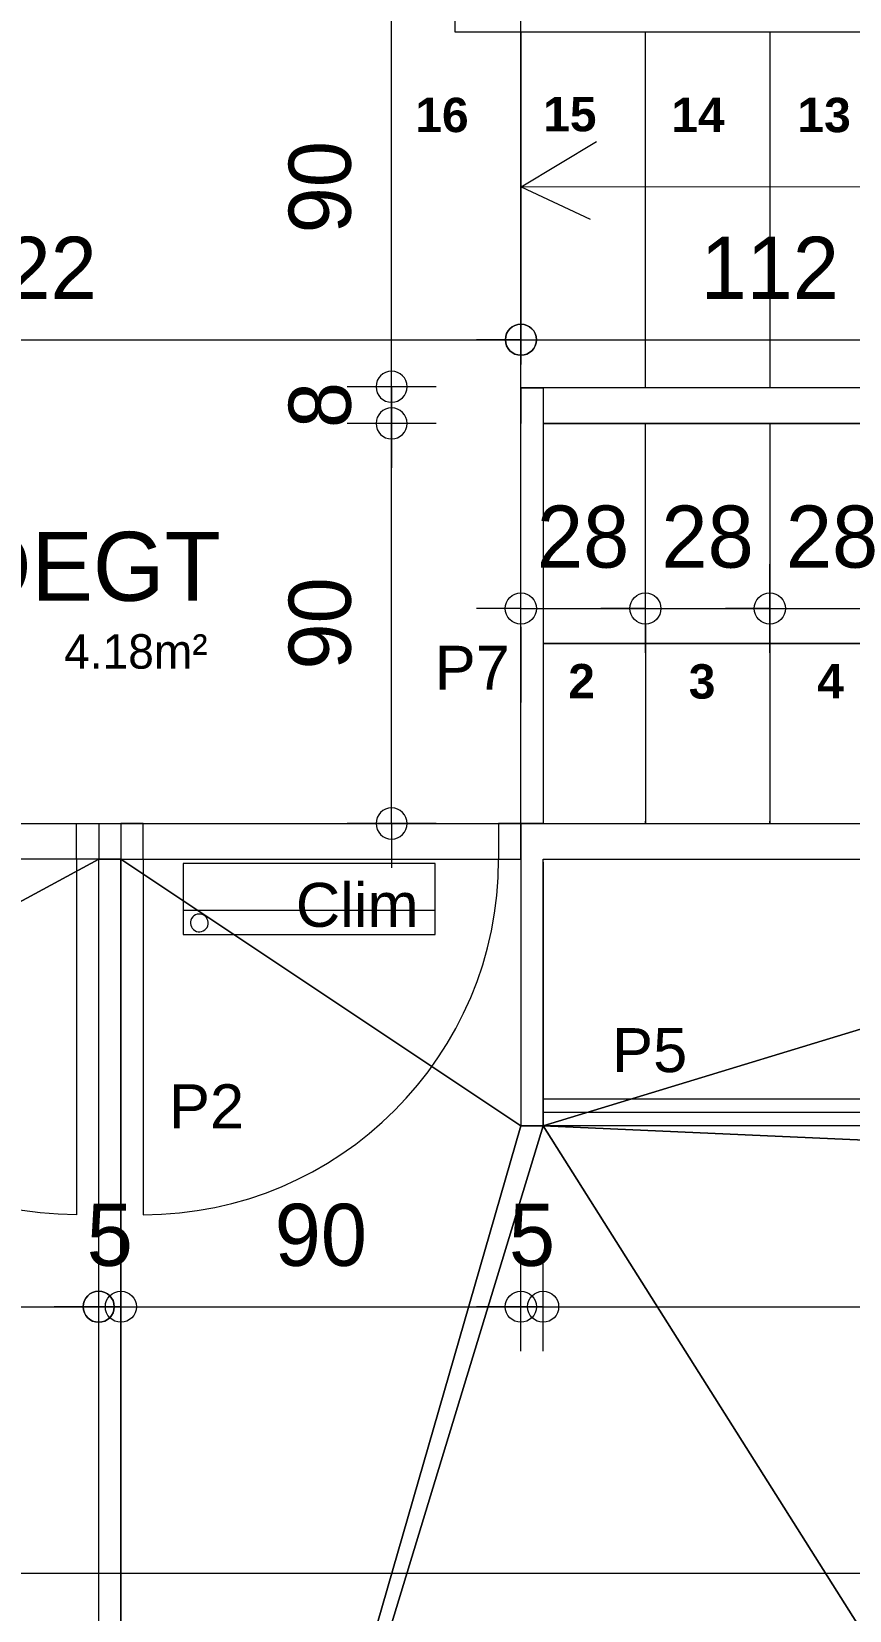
# Model space of a CAD drawing. Header units: metres. Extents: x 1.8 to 61.8, y -53.3 to -11.3.
# Drawn here: x 46.683 to 48.524, y -21.45 to -17.899 of the extents above; entities that cross this region are included whole.
import ezdxf
from ezdxf.enums import TextEntityAlignment as Align
from ezdxf.lldxf.tags import DXFTag

# ---------------------------------------------------------------- set-up
doc = ezdxf.new("R2010")
doc.units = ezdxf.units.M
doc.header["$MEASUREMENT"] = 0
for name, color, linetype in [('Calque commun', 7, 'Continuous'), ('Calque5', 7, 'Continuous'), ('Cotations', 7, 'Continuous'), ('Textes', 7, 'Continuous')]:
    doc.layers.add(name, color=color, linetype=linetype)
doc.styles.add('Arial14', font='arial.ttf', dxfattribs={"height": 0.098961})
doc.styles.add('Arial6', font='arialbd.ttf', dxfattribs={"height": 0.077267})
doc.styles.add('Century Gothic12', font='GOTHIC.TTF', dxfattribs={"height": 0.077575})
doc.styles.add('Century Gothic18', font='GOTHIC.TTF', dxfattribs={"height": 0.139636})
doc.styles.add('Century Gothic21', font='GOTHIC.TTF', dxfattribs={"height": 0.155151})
tags = doc.linetypes.add('DASHDOT2', pattern=[0.5, 0.25, -0.125, 0, -0.125]).pattern_tags.tags
tags[10:11] = [DXFTag(74, 4), DXFTag(75, 0), DXFTag(340, '0'), DXFTag(46, 1.0), DXFTag(50, 0.0), DXFTag(44, 0.0), DXFTag(45, 0.0)]
tags[8:9] = [DXFTag(74, 4), DXFTag(75, 0), DXFTag(340, '0'), DXFTag(46, 1.0), DXFTag(50, 0.0), DXFTag(44, 0.0), DXFTag(45, 0.0)]
tags[6:7] = [DXFTag(74, 4), DXFTag(75, 0), DXFTag(340, '0'), DXFTag(46, 1.0), DXFTag(50, 0.0), DXFTag(44, 0.0), DXFTag(45, 0.0)]
tags[4:5] = [DXFTag(74, 4), DXFTag(75, 0), DXFTag(340, '0'), DXFTag(46, 1.0), DXFTag(50, 0.0), DXFTag(44, 0.0), DXFTag(45, 0.0)]
tags = doc.linetypes.add('HIDDEN2', pattern=[0.1875, 0.125, -0.0625]).pattern_tags.tags
tags[6:7] = [DXFTag(74, 4), DXFTag(75, 0), DXFTag(340, '0'), DXFTag(46, 1.0), DXFTag(50, 0.0), DXFTag(44, 0.0), DXFTag(45, 0.0)]
tags[4:5] = [DXFTag(74, 4), DXFTag(75, 0), DXFTag(340, '0'), DXFTag(46, 1.0), DXFTag(50, 0.0), DXFTag(44, 0.0), DXFTag(45, 0.0)]
tags = doc.linetypes.add('HIDDENX2', pattern=[0.75, 0.5, -0.25]).pattern_tags.tags
tags[6:7] = [DXFTag(74, 4), DXFTag(75, 0), DXFTag(340, '0'), DXFTag(46, 1.0), DXFTag(50, 0.0), DXFTag(44, 0.0), DXFTag(45, 0.0)]
tags[4:5] = [DXFTag(74, 4), DXFTag(75, 0), DXFTag(340, '0'), DXFTag(46, 1.0), DXFTag(50, 0.0), DXFTag(44, 0.0), DXFTag(45, 0.0)]

# ---------------------------------------------------------------- blocks, each defined once
blk = doc.blocks.new('xmodule1pgniv1-23')
at = {"layer": 'Calque commun', "color": 5, "linetype": 'Continuous', "lineweight": 9}
blk.add_arc((0, 0), 0.5, 0, 359.9994, dxfattribs=at)
blk = doc.blocks.new('xmodule1pgniv1-24')
at = {"layer": 'Calque commun', "color": 5, "linetype": 'Continuous', "lineweight": 9}
blk.add_arc((0, 0), 0.5, 0, 359.9994, dxfattribs=at)
blk = doc.blocks.new('DimLine53694')
at = {"layer": 'Calque commun', "color": 5, "linetype": 'Continuous', "lineweight": 9}
for p, q in [((34.9639, -19.563), (34.9639, -19.363)), ((36.0838, -19.563), (36.0838, -19.363)), ((34.9639, -19.463), (34.8639, -19.463)), ((34.9639, -19.463), (36.0838, -19.463)), ((36.0838, -19.463), (36.1838, -19.463))]:
    blk.add_line(p, q, dxfattribs=at)
at = {"layer": 'Calque commun', "color": 5, "linetype": 'Continuous', "lineweight": 9, "extrusion": (0, 0, -1), "xscale": 0.07000000029802322, "yscale": 0.07000000029802322, "zscale": 0.07000000029802322}
for name, p in [('xmodule1pgniv1-23', (-34.9639, -19.463)), ('xmodule1pgniv1-24', (-36.0838, -19.463))]:
    blk.add_blockref(name, p, dxfattribs=at)
at = {"layer": 'Calque commun', "color": 5, "linetype": 'Continuous', "lineweight": 9, "style": 'Century Gothic18'}
blk.add_text('112', height=0.13964, dxfattribs=at).set_placement((35.5238, -19.413), align=Align.BOTTOM_CENTER)
blk = doc.blocks.new('xmodule1pgniv1-25')
at = {"layer": 'Calque commun', "color": 5, "linetype": 'Continuous', "lineweight": 9}
blk.add_arc((0, 0), 0.5, 0, 359.9994, dxfattribs=at)
blk = doc.blocks.new('xmodule1pgniv1-26')
at = {"layer": 'Calque commun', "color": 5, "linetype": 'Continuous', "lineweight": 9}
blk.add_arc((0, 0), 0.5, 0, 359.9994, dxfattribs=at)
blk = doc.blocks.new('DimLine53702')
at = {"layer": 'Calque commun', "color": 5, "linetype": 'Continuous', "lineweight": 9}
for p, q in [((32.7437, -19.563), (32.7437, -19.363)), ((34.9639, -19.563), (34.9639, -19.363)), ((32.7437, -19.463), (32.6437, -19.463)), ((32.7437, -19.463), (34.9639, -19.463)), ((34.9639, -19.463), (35.0639, -19.463))]:
    blk.add_line(p, q, dxfattribs=at)
at = {"layer": 'Calque commun', "color": 5, "linetype": 'Continuous', "lineweight": 9, "xscale": 0.07000000029802322, "yscale": 0.07000000029802322, "zscale": 0.07000000029802322}
for name, p in [('xmodule1pgniv1-25', (32.7437, -19.463)), ('xmodule1pgniv1-26', (34.9639, -19.463))]:
    blk.add_blockref(name, p, dxfattribs=at)
at = {"layer": 'Calque commun', "color": 5, "linetype": 'Continuous', "lineweight": 9, "style": 'Century Gothic18'}
blk.add_text('222', height=0.13964, dxfattribs=at).set_placement((33.8538, -19.413), align=Align.BOTTOM_CENTER)
blk = doc.blocks.new('xmodule1pgniv1-65')
at = {"layer": 'Calque commun', "color": 5, "linetype": 'Continuous', "lineweight": 9}
blk.add_arc((0, 0), 0.5, 0, 359.9994, dxfattribs=at)
blk = doc.blocks.new('xmodule1pgniv1-66')
at = {"layer": 'Calque commun', "color": 5, "linetype": 'Continuous', "lineweight": 9}
blk.add_arc((0, 0), 0.5, 0, 359.9994, dxfattribs=at)
blk = doc.blocks.new('DimLine53878')
at = {"layer": 'Calque commun', "color": 5, "linetype": 'Continuous', "lineweight": 9}
for p, q in [((35.0138, -21.7381), (35.0138, -21.5381)), ((36.9837, -21.7381), (36.9837, -21.5381)), ((35.0138, -21.6381), (34.9138, -21.6381)), ((35.0138, -21.6381), (36.9837, -21.6381)), ((36.9837, -21.6381), (37.0837, -21.6381))]:
    blk.add_line(p, q, dxfattribs=at)
at = {"layer": 'Calque commun', "color": 5, "linetype": 'Continuous', "lineweight": 9, "extrusion": (0, 0, -1), "xscale": 0.07000000029802322, "yscale": 0.07000000029802322, "zscale": 0.07000000029802322}
for name, p in [('xmodule1pgniv1-65', (-35.0138, -21.6381)), ('xmodule1pgniv1-66', (-36.9837, -21.6381))]:
    blk.add_blockref(name, p, dxfattribs=at)
at = {"layer": 'Calque commun', "color": 5, "linetype": 'Continuous', "lineweight": 9, "style": 'Century Gothic18'}
blk.add_text('197', height=0.13964, dxfattribs=at).set_placement((35.9987, -21.5881), align=Align.BOTTOM_CENTER)
blk = doc.blocks.new('xmodule1pgniv1-67')
at = {"layer": 'Calque commun', "color": 5, "linetype": 'Continuous', "lineweight": 9}
blk.add_arc((0, 0), 0.5, 0, 359.9994, dxfattribs=at)
blk = doc.blocks.new('xmodule1pgniv1-68')
at = {"layer": 'Calque commun', "color": 5, "linetype": 'Continuous', "lineweight": 9}
blk.add_arc((0, 0), 0.5, 0, 359.9994, dxfattribs=at)
blk = doc.blocks.new('DimLine53886')
at = {"layer": 'Calque commun', "color": 5, "linetype": 'Continuous', "lineweight": 9}
for p, q in [((34.9637, -21.7381), (34.9637, -21.5381)), ((35.0138, -21.7381), (35.0138, -21.5381)), ((34.9637, -21.6381), (34.8637, -21.6381)), ((34.9637, -21.6381), (35.0138, -21.6381)), ((35.0138, -21.6381), (35.1138, -21.6381))]:
    blk.add_line(p, q, dxfattribs=at)
at = {"layer": 'Calque commun', "color": 5, "linetype": 'Continuous', "lineweight": 9, "extrusion": (0, 0, -1), "xscale": 0.07000000029802322, "yscale": 0.07000000029802322, "zscale": 0.07000000029802322}
for name, p in [('xmodule1pgniv1-67', (-34.9637, -21.6381)), ('xmodule1pgniv1-68', (-35.0138, -21.6381))]:
    blk.add_blockref(name, p, dxfattribs=at)
at = {"layer": 'Calque commun', "color": 5, "linetype": 'Continuous', "lineweight": 9, "style": 'Century Gothic18'}
blk.add_text('5', height=0.1396, dxfattribs=at).set_placement((34.9888, -21.5881), align=Align.BOTTOM_CENTER)
blk = doc.blocks.new('xmodule1pgniv1-69')
at = {"layer": 'Calque commun', "color": 5, "linetype": 'Continuous', "lineweight": 9}
blk.add_arc((0, 0), 0.5, 0, 359.9994, dxfattribs=at)
blk = doc.blocks.new('xmodule1pgniv1-70')
at = {"layer": 'Calque commun', "color": 5, "linetype": 'Continuous', "lineweight": 9}
blk.add_arc((0, 0), 0.5, 0, 359.9994, dxfattribs=at)
blk = doc.blocks.new('DimLine53894')
at = {"layer": 'Calque commun', "color": 5, "linetype": 'Continuous', "lineweight": 9}
for p, q in [((34.0638, -21.7381), (34.0638, -21.5381)), ((34.9637, -21.7381), (34.9637, -21.5381)), ((34.0638, -21.6381), (33.9638, -21.6381)), ((34.0638, -21.6381), (34.9637, -21.6381)), ((34.9637, -21.6381), (35.0637, -21.6381))]:
    blk.add_line(p, q, dxfattribs=at)
at = {"layer": 'Calque commun', "color": 5, "linetype": 'Continuous', "lineweight": 9, "extrusion": (0, 0, -1), "xscale": 0.07000000029802322, "yscale": 0.07000000029802322, "zscale": 0.07000000029802322}
for name, p in [('xmodule1pgniv1-69', (-34.0638, -21.6381)), ('xmodule1pgniv1-70', (-34.9637, -21.6381))]:
    blk.add_blockref(name, p, dxfattribs=at)
at = {"layer": 'Calque commun', "color": 5, "linetype": 'Continuous', "lineweight": 9, "style": 'Century Gothic18'}
blk.add_text('90', height=0.13964, dxfattribs=at).set_placement((34.5137, -21.5881), align=Align.BOTTOM_CENTER)
blk = doc.blocks.new('xmodule1pgniv1-71')
at = {"layer": 'Calque commun', "color": 5, "linetype": 'Continuous', "lineweight": 9}
blk.add_arc((0, 0), 0.5, 0, 359.9994, dxfattribs=at)
blk = doc.blocks.new('xmodule1pgniv1-72')
at = {"layer": 'Calque commun', "color": 5, "linetype": 'Continuous', "lineweight": 9}
blk.add_arc((0, 0), 0.5, 0, 359.9994, dxfattribs=at)
blk = doc.blocks.new('DimLine53902')
at = {"layer": 'Calque commun', "color": 5, "linetype": 'Continuous', "lineweight": 9}
for p, q in [((34.0138, -21.7381), (34.0138, -21.5381)), ((34.0638, -21.7381), (34.0638, -21.5381)), ((34.0138, -21.6381), (33.9138, -21.6381)), ((34.0138, -21.6381), (34.0638, -21.6381)), ((34.0638, -21.6381), (34.1638, -21.6381))]:
    blk.add_line(p, q, dxfattribs=at)
at = {"layer": 'Calque commun', "color": 5, "linetype": 'Continuous', "lineweight": 9, "extrusion": (0, 0, -1), "xscale": 0.07000000029802322, "yscale": 0.07000000029802322, "zscale": 0.07000000029802322}
for name, p in [('xmodule1pgniv1-71', (-34.0138, -21.6381)), ('xmodule1pgniv1-72', (-34.0638, -21.6381))]:
    blk.add_blockref(name, p, dxfattribs=at)
at = {"layer": 'Calque commun', "color": 5, "linetype": 'Continuous', "lineweight": 9, "style": 'Century Gothic18'}
blk.add_text('5', height=0.1396, dxfattribs=at).set_placement((34.0388, -21.5881), align=Align.BOTTOM_CENTER)
blk = doc.blocks.new('xmodule1pgniv1-73')
at = {"layer": 'Calque commun', "color": 5, "linetype": 'Continuous', "lineweight": 9}
blk.add_arc((0, 0), 0.5, 0, 359.9994, dxfattribs=at)
blk = doc.blocks.new('xmodule1pgniv1-74')
at = {"layer": 'Calque commun', "color": 5, "linetype": 'Continuous', "lineweight": 9}
blk.add_arc((0, 0), 0.5, 0, 359.9994, dxfattribs=at)
blk = doc.blocks.new('DimLine53910')
at = {"layer": 'Calque commun', "color": 5, "linetype": 'Continuous', "lineweight": 9}
for p, q in [((32.7436, -21.7381), (32.7436, -21.5381)), ((34.0138, -21.7381), (34.0138, -21.5381)), ((32.7436, -21.6381), (32.6436, -21.6381)), ((32.7436, -21.6381), (34.0138, -21.6381)), ((34.0138, -21.6381), (34.1138, -21.6381))]:
    blk.add_line(p, q, dxfattribs=at)
at = {"layer": 'Calque commun', "color": 5, "linetype": 'Continuous', "lineweight": 9, "xscale": 0.07000000029802322, "yscale": 0.07000000029802322, "zscale": 0.07000000029802322}
for name, p in [('xmodule1pgniv1-73', (32.7436, -21.6381)), ('xmodule1pgniv1-74', (34.0138, -21.6381))]:
    blk.add_blockref(name, p, dxfattribs=at)
at = {"layer": 'Calque commun', "color": 5, "linetype": 'Continuous', "lineweight": 9, "style": 'Century Gothic18'}
blk.add_text('127', height=0.13964, dxfattribs=at).set_placement((33.3787, -21.5881), align=Align.BOTTOM_CENTER)
blk = doc.blocks.new('@PRES_1_$$_1-46')
at = {"layer": 'Calque commun', "color": 5, "linetype": 'Continuous', "lineweight": 9}
blk.add_line((0.05, 0.08), (0.05, 0.88), dxfattribs=at)
at = {"layer": 'Calque commun', "color": 5, "linetype": 'Continuous', "lineweight": 9, "extrusion": (0, 0, -1)}
blk.add_arc((-0.05, 0.08), 0.8, 90, 180, dxfattribs=at)
at = {"layer": 'Calque commun', "color": 5, "linetype": 'Continuous', "lineweight": 9}
mesh = blk.add_polyface(dxfattribs=at)
corners = [(0, 0), (0, 0.08), (0.05, 0.08), (0.05, 0)]
mesh.append_faces([[corners[k] for k in face] for face in [(0, 1, 2, 3)]], dxfattribs={"color": 5})
mesh = blk.add_polyface(dxfattribs=at)
corners = [(0.85, 0), (0.85, 0.08), (0.9, 0.08), (0.9, 0)]
mesh.append_faces([[corners[k] for k in face] for face in [(0, 1, 2, 3)]], dxfattribs={"color": 5})
blk = doc.blocks.new('@PRES_1_$$_1-47')
at = {"layer": 'Calque commun', "color": 7, "linetype": 'Continuous', "lineweight": 9}
blk.add_line((0, 0), (0, 0.08), dxfattribs=at)
blk = doc.blocks.new('@PRES_1_$$_1-48')
at = {"layer": 'Calque commun', "color": 7, "linetype": 'Continuous', "lineweight": 9}
blk.add_line((0, 0), (0, 0.08), dxfattribs=at)
blk = doc.blocks.new('INTER_2D_COMB16')
at = {"layer": 'Calque5', "color": 0, "linetype": 'ByBlock', "lineweight": -2}
for name in ['@PRES_1_$$_1-46', '@PRES_1_$$_1-47']:
    blk.add_blockref(name, (0, 0), dxfattribs=at)
at = {"layer": 'Calque5', "color": 0, "linetype": 'ByBlock', "lineweight": -2, "extrusion": (0, 0, -1), "xscale": -1, "yscale": -1, "zscale": -1, "rotation": -180}
blk.add_blockref('@PRES_1_$$_1-48', (-0.9, 0), dxfattribs=at)
blk = doc.blocks.new('PLACED_COMB16')
at = {"layer": 'Calque5', "color": 0, "linetype": 'ByBlock', "lineweight": -2}
blk.add_blockref('INTER_2D_COMB16', (0, 0), dxfattribs=at)
blk = doc.blocks.new('xmodule1pgniv1-97')
at = {"layer": 'Calque commun', "color": 5, "linetype": 'Continuous', "lineweight": 9}
blk.add_arc((0, 0), 0.5, 0, 359.9994, dxfattribs=at)
blk = doc.blocks.new('xmodule1pgniv1-98')
at = {"layer": 'Calque commun', "color": 5, "linetype": 'Continuous', "lineweight": 9}
blk.add_arc((0, 0), 0.5, 0, 359.9994, dxfattribs=at)
blk = doc.blocks.new('DimLine60103')
at = {"layer": 'Calque commun', "color": 5, "linetype": 'Continuous', "lineweight": 9}
for p, q in [((34.6729, -19.6513), (34.6729, -19.5513)), ((34.7729, -19.6513), (34.5729, -19.6513)), ((34.6729, -20.5512), (34.6729, -19.6513)), ((34.7729, -20.5512), (34.5729, -20.5512)), ((34.6729, -20.5512), (34.6729, -20.6512))]:
    blk.add_line(p, q, dxfattribs=at)
at = {"layer": 'Calque commun', "color": 5, "linetype": 'Continuous', "lineweight": 9, "xscale": 0.07000000029802322, "yscale": 0.07000000029802322, "zscale": 0.07000000029802322, "rotation": 90}
for name, p in [('xmodule1pgniv1-98', (34.6729, -19.6513)), ('xmodule1pgniv1-97', (34.6729, -20.5512))]:
    blk.add_blockref(name, p, dxfattribs=at)
at = {"layer": 'Calque commun', "color": 5, "linetype": 'Continuous', "lineweight": 9, "style": 'Century Gothic18'}
blk.add_text('90', height=0.13964, rotation=90, dxfattribs=at).set_placement((34.6229, -20.1012), align=Align.BOTTOM_CENTER)
blk = doc.blocks.new('xmodule1pgniv1-99')
at = {"layer": 'Calque commun', "color": 5, "linetype": 'Continuous', "lineweight": 9}
blk.add_arc((0, 0), 0.5, 0, 359.9994, dxfattribs=at)
blk = doc.blocks.new('xmodule1pgniv1-100')
at = {"layer": 'Calque commun', "color": 5, "linetype": 'Continuous', "lineweight": 9}
blk.add_arc((0, 0), 0.5, 0, 359.9994, dxfattribs=at)
blk = doc.blocks.new('DimLine60111')
at = {"layer": 'Calque commun', "color": 5, "linetype": 'Continuous', "lineweight": 9}
for p, q in [((34.6729, -19.5687), (34.6729, -19.4687)), ((34.7729, -19.5687), (34.5729, -19.5687)), ((34.6729, -19.6513), (34.6729, -19.5687)), ((34.7729, -19.6513), (34.5729, -19.6513)), ((34.6729, -19.6513), (34.6729, -19.7513))]:
    blk.add_line(p, q, dxfattribs=at)
at = {"layer": 'Calque commun', "color": 5, "linetype": 'Continuous', "lineweight": 9, "xscale": 0.07000000029802322, "yscale": 0.07000000029802322, "zscale": 0.07000000029802322, "rotation": 90}
for name, p in [('xmodule1pgniv1-100', (34.6729, -19.5687)), ('xmodule1pgniv1-99', (34.6729, -19.6513))]:
    blk.add_blockref(name, p, dxfattribs=at)
at = {"layer": 'Calque commun', "color": 5, "linetype": 'Continuous', "lineweight": 9, "style": 'Century Gothic18'}
blk.add_text('8', height=0.1396, rotation=90, dxfattribs=at).set_placement((34.6229, -19.61), align=Align.BOTTOM_CENTER)
blk = doc.blocks.new('xmodule1pgniv1-101')
at = {"layer": 'Calque commun', "color": 5, "linetype": 'Continuous', "lineweight": 9}
blk.add_arc((0, 0), 0.5, 0, 359.9994, dxfattribs=at)
blk = doc.blocks.new('xmodule1pgniv1-102')
at = {"layer": 'Calque commun', "color": 5, "linetype": 'Continuous', "lineweight": 9}
blk.add_arc((0, 0), 0.5, 0, 359.9994, dxfattribs=at)
blk = doc.blocks.new('DimLine60119')
at = {"layer": 'Calque commun', "color": 5, "linetype": 'Continuous', "lineweight": 9}
for p, q in [((34.6729, -18.6713), (34.6729, -18.5713)), ((34.7729, -18.6713), (34.5729, -18.6713)), ((34.6729, -19.5687), (34.6729, -18.6713)), ((34.7729, -19.5687), (34.5729, -19.5687)), ((34.6729, -19.5687), (34.6729, -19.6687))]:
    blk.add_line(p, q, dxfattribs=at)
at = {"layer": 'Calque commun', "color": 5, "linetype": 'Continuous', "lineweight": 9, "xscale": 0.07000000029802322, "yscale": 0.07000000029802322, "zscale": 0.07000000029802322, "rotation": 90}
for name, p in [('xmodule1pgniv1-102', (34.6729, -18.6713)), ('xmodule1pgniv1-101', (34.6729, -19.5687))]:
    blk.add_blockref(name, p, dxfattribs=at)
at = {"layer": 'Calque commun', "color": 5, "linetype": 'Continuous', "lineweight": 9, "style": 'Century Gothic18'}
blk.add_text('90', height=0.13964, rotation=90, dxfattribs=at).set_placement((34.6229, -19.12), align=Align.BOTTOM_CENTER)
blk = doc.blocks.new('xmodule1pgniv1-107')
at = {"layer": 'Calque commun', "color": 5, "linetype": 'Continuous', "lineweight": 9}
blk.add_arc((0, 0), 0.5, 0, 359.9994, dxfattribs=at)
blk = doc.blocks.new('xmodule1pgniv1-108')
at = {"layer": 'Calque commun', "color": 5, "linetype": 'Continuous', "lineweight": 9}
blk.add_arc((0, 0), 0.5, 0, 359.9994, dxfattribs=at)
blk = doc.blocks.new('DimLine60145')
at = {"layer": 'Calque commun', "color": 5, "linetype": 'Continuous', "lineweight": 9}
for p, q in [((35.5239, -20.1676), (35.5239, -19.9676)), ((35.8039, -20.1676), (35.8039, -19.9676)), ((35.5239, -20.0676), (35.4239, -20.0676)), ((35.5239, -20.0676), (35.8039, -20.0676)), ((35.8039, -20.0676), (35.9039, -20.0676))]:
    blk.add_line(p, q, dxfattribs=at)
at = {"layer": 'Calque commun', "color": 5, "linetype": 'Continuous', "lineweight": 9, "extrusion": (0, 0, -1), "xscale": 0.07000000029802322, "yscale": 0.07000000029802322, "zscale": 0.07000000029802322}
for name, p in [('xmodule1pgniv1-107', (-35.5239, -20.0676)), ('xmodule1pgniv1-108', (-35.8039, -20.0676))]:
    blk.add_blockref(name, p, dxfattribs=at)
at = {"layer": 'Calque commun', "color": 5, "linetype": 'Continuous', "lineweight": 9, "style": 'Century Gothic18'}
blk.add_text('28', height=0.13964, dxfattribs=at).set_placement((35.6639, -20.0176), align=Align.BOTTOM_CENTER)
blk = doc.blocks.new('xmodule1pgniv1-109')
at = {"layer": 'Calque commun', "color": 5, "linetype": 'Continuous', "lineweight": 9}
blk.add_arc((0, 0), 0.5, 0, 359.9994, dxfattribs=at)
blk = doc.blocks.new('xmodule1pgniv1-110')
at = {"layer": 'Calque commun', "color": 5, "linetype": 'Continuous', "lineweight": 9}
blk.add_arc((0, 0), 0.5, 0, 359.9994, dxfattribs=at)
blk = doc.blocks.new('DimLine60153')
at = {"layer": 'Calque commun', "color": 5, "linetype": 'Continuous', "lineweight": 9}
for p, q in [((35.2439, -20.1676), (35.2439, -19.9676)), ((35.5239, -20.1676), (35.5239, -19.9676)), ((35.2439, -20.0676), (35.1439, -20.0676)), ((35.2439, -20.0676), (35.5239, -20.0676)), ((35.5239, -20.0676), (35.6239, -20.0676))]:
    blk.add_line(p, q, dxfattribs=at)
at = {"layer": 'Calque commun', "color": 5, "linetype": 'Continuous', "lineweight": 9, "extrusion": (0, 0, -1), "xscale": 0.07000000029802322, "yscale": 0.07000000029802322, "zscale": 0.07000000029802322}
for name, p in [('xmodule1pgniv1-109', (-35.2439, -20.0676)), ('xmodule1pgniv1-110', (-35.5239, -20.0676))]:
    blk.add_blockref(name, p, dxfattribs=at)
at = {"layer": 'Calque commun', "color": 5, "linetype": 'Continuous', "lineweight": 9, "style": 'Century Gothic18'}
blk.add_text('28', height=0.13964, dxfattribs=at).set_placement((35.3839, -20.0176), align=Align.BOTTOM_CENTER)
blk = doc.blocks.new('xmodule1pgniv1-111')
at = {"layer": 'Calque commun', "color": 5, "linetype": 'Continuous', "lineweight": 9}
blk.add_arc((0, 0), 0.5, 0, 359.9994, dxfattribs=at)
blk = doc.blocks.new('xmodule1pgniv1-112')
at = {"layer": 'Calque commun', "color": 5, "linetype": 'Continuous', "lineweight": 9}
blk.add_arc((0, 0), 0.5, 0, 359.9994, dxfattribs=at)
blk = doc.blocks.new('DimLine60161')
at = {"layer": 'Calque commun', "color": 5, "linetype": 'Continuous', "lineweight": 9}
for p, q in [((34.9638, -20.1676), (34.9638, -19.9676)), ((35.2439, -20.1676), (35.2439, -19.9676)), ((34.9638, -20.0676), (34.8638, -20.0676)), ((34.9638, -20.0676), (35.2439, -20.0676)), ((35.2439, -20.0676), (35.3439, -20.0676))]:
    blk.add_line(p, q, dxfattribs=at)
at = {"layer": 'Calque commun', "color": 5, "linetype": 'Continuous', "lineweight": 9, "extrusion": (0, 0, -1), "xscale": 0.07000000029802322, "yscale": 0.07000000029802322, "zscale": 0.07000000029802322}
for name, p in [('xmodule1pgniv1-111', (-34.9638, -20.0676)), ('xmodule1pgniv1-112', (-35.2439, -20.0676))]:
    blk.add_blockref(name, p, dxfattribs=at)
at = {"layer": 'Calque commun', "color": 5, "linetype": 'Continuous', "lineweight": 9, "style": 'Century Gothic18'}
blk.add_text('28', height=0.13964, dxfattribs=at).set_placement((35.1038, -20.0176), align=Align.BOTTOM_CENTER)
blk = doc.blocks.new('clim-int4')
at = {"layer": 'Calque commun', "color": 0, "linetype": 'ByBlock', "lineweight": 9}
for p, q in [((0.5671, 0.16), (0, 0.16)), ((0, 0.16), (0, 0)), ((0.5671, 0), (0.5671, 0.16)), ((0, 0.106), (0.5671, 0.106)), ((0, 0), (0.5671, 0))]:
    blk.add_line(p, q, dxfattribs=at)
blk.add_arc((0.531, 0.1338), 0.02, 330, 329.9994, dxfattribs=at)
blk = doc.blocks.new('xmodule1pgniv1-125')
at = {"layer": 'Calque commun', "color": 7, "linetype": 'Continuous', "lineweight": 9}
for p, q in [((34.9638, -18.7712), (34.9639, -19.5187)), ((35.2438, -18.7712), (35.2438, -19.5712)), ((35.5238, -18.7712), (35.5238, -19.5712)), ((34.9645, -19.119), (35.134, -19.0175)), ((34.9638, -19.119), (36.0838, -19.1187)), ((34.9645, -19.119), (35.1196, -19.1921)), ((36.0838, -19.5712), (34.9638, -19.5712)), ((34.9638, -19.5712), (34.9638, -19.6512)), ((34.9638, -20.5512), (34.9638, -19.5712)), ((34.9638, -19.5712), (35.0138, -19.5712)), ((34.9638, -19.5713), (34.9638, -19.6513)), ((35.0138, -19.5712), (35.0138, -19.6512)), ((35.0138, -19.6512), (35.0138, -20.5512)), ((36.0838, -19.6512), (35.0138, -19.6512)), ((35.0138, -19.6512), (36.0838, -19.6512)), ((35.2438, -19.6512), (35.2439, -20.5513)), ((35.5238, -19.6512), (35.5239, -20.5513)), ((34.964, -20.1086), (34.964, -20.2794)), ((35.014, -20.1461), (36.084, -20.1461)), ((35.014, -20.1461), (36.084, -20.1461)), ((35.0138, -20.5512), (34.9638, -20.5512)), ((35.0138, -20.5512), (34.9638, -20.5512)), ((35.2439, -20.5513), (35.244, -20.5461)), ((35.5239, -20.5513), (35.524, -20.5461)), ((36.9837, -21.1712), (35.0138, -21.1712)), ((35.0138, -21.2312), (35.0138, -21.1712)), ((36.9837, -21.2012), (35.0138, -21.2012)), ((36.9837, -21.2312), (35.0138, -21.2312))]:
    blk.add_line(p, q, dxfattribs=at)
at = {"layer": 'Calque commun', "color": 7, "linetype": 'HIDDENX2', "lineweight": 9}
blk.add_line((36.084, -20.1461), (35.014, -20.1461), dxfattribs=at)
at = {"layer": 'Calque commun', "color": 7, "linetype": 'Continuous', "lineweight": 18}
for p, q in [((34.0138, -20.5512), (34.0638, -20.5512)), ((34.9638, -20.5512), (36.9835, -20.5512)), ((34.0138, -20.6312), (34.0638, -20.6312)), ((35.0138, -20.6312), (36.9835, -20.6312))]:
    blk.add_line(p, q, dxfattribs=at)
at = {"layer": 'Calque commun', "color": 15, "linetype": 'Continuous', "lineweight": 18}
for p, q in [((34.0635, -20.6312), (34.0135, -20.6313)), ((34.0135, -20.6313), (34.0137, -24.3512)), ((34.0635, -20.6312), (34.0637, -24.3512)), ((34.9638, -20.6276), (34.9637, -21.2313)), ((35.0138, -20.6382), (35.0137, -21.2312)), ((35.0137, -21.2312), (34.9637, -21.2313))]:
    blk.add_line(p, q, dxfattribs=at)
at = {"layer": 'Calque commun', "color": 5, "linetype": 'Continuous', "lineweight": 9}
for name in ['DimLine60119', 'DimLine53702', 'DimLine53694', 'DimLine60111', 'DimLine60103', 'DimLine60161', 'DimLine60153', 'DimLine60145', 'DimLine53910', 'DimLine53902', 'DimLine53894', 'DimLine53886', 'DimLine53878']:
    blk.add_blockref(name, (0, 0), dxfattribs=at)
at = {"layer": 'Calque commun', "color": 0, "linetype": 'ByBlock', "lineweight": -2, "xscale": -1, "yscale": -1, "zscale": -1}
blk.add_blockref('PLACED_COMB16', (34.0138, -20.5512), dxfattribs=at)
at = {"layer": 'Calque commun', "color": 0, "linetype": 'ByBlock', "lineweight": -2, "extrusion": (0, 0, -1), "rotation": 180}
blk.add_blockref('PLACED_COMB16', (-34.0638, -20.5512), dxfattribs=at)
at = {"layer": 'Calque commun', "color": 7, "linetype": 'HIDDEN2', "lineweight": -2, "xscale": -1, "yscale": -1, "zscale": -1}
blk.add_blockref('clim-int4', (34.7713, -20.641), dxfattribs=at)
at = {"layer": 'Calque commun', "color": 5, "linetype": 'ByBlock', "lineweight": -2, "style": 'Arial6'}
for s, height, p in [('16', 0.07727, (34.8463, -19.0193)), ('15', 0.07727, (35.134, -19.0175)), ('14', 0.07727, (35.4224, -19.0193)), ('13', 0.07727, (35.7061, -19.0193)), ('2', 0.0773, (35.1304, -20.2929)), ('3', 0.0773, (35.4015, -20.2934)), ('4', 0.0773, (35.6904, -20.2929))]:
    blk.add_text(s, height=height, dxfattribs=at).set_placement(p, align=Align.BOTTOM_RIGHT)
at = {"layer": 'Textes', "color": 5, "linetype": 'ByBlock', "lineweight": -2}
for s, height, style, p in [('DEGT', 0.15515, 'Century Gothic21', (33.7126, -19.8952)), ('P7', 0.09896, 'Arial14', (34.77, -20.1514))]:
    blk.add_text(s, height=height, dxfattribs=dict(at, style=style)).set_placement(p, align=Align.TOP_LEFT)
at = {"layer": 'Textes', "color": 9, "linetype": 'ByBlock', "lineweight": -2, "style": 'Century Gothic12'}
blk.add_text('4.18m²', height=0.07758, dxfattribs=at).set_placement((33.9361, -20.1254), align=Align.TOP_LEFT)
at = {"layer": 'Textes', "color": 5, "linetype": 'ByBlock', "lineweight": -2, "style": 'Arial14'}
for s, p in [('Clim', (34.7338, -20.8134)), ('P5', (35.3381, -21.1402)), ('P2', (34.3411, -21.2665))]:
    blk.add_text(s, height=0.09896, dxfattribs=at).set_placement(p, align=Align.BOTTOM_RIGHT)
at = {"layer": 'Calque commun', "color": 9, "linetype": 'Continuous', "lineweight": 9}
mesh = blk.add_polyface(dxfattribs=at)
corners = [(34.9638, -20.5512), (34.9638, -18.6687), (32.7437, -18.6687), (32.7437, -20.5512)]
mesh.append_faces([[corners[k] for k in face] for face in [(0, 1, 2, 3)]], dxfattribs={"color": 9})
at = {"layer": 'Calque commun', "color": 7, "linetype": 'Continuous', "lineweight": 9}
mesh = blk.add_polyface(dxfattribs=at)
corners = [(36.8837, -18.7712), (34.8159, -18.7712), (34.8159, -18.7212), (36.9337, -18.7212), (36.9337, -20.5513), (36.8837, -20.5513)]
mesh.append_faces([[corners[k] for k in face] for face in [(0, 4, 5)]], dxfattribs={"vtx0": -1, "vtx1": -1, "color": 7})
mesh.append_faces([[corners[k] for k in face] for face in [(0, 3, 4), (0, 2, 3)]], dxfattribs={"vtx0": -1, "vtx2": -1, "color": 7})
mesh.append_faces([[corners[k] for k in face] for face in [(0, 1, 2)]], dxfattribs={"vtx2": -1, "color": 7})
at = {"layer": 'Calque commun', "color": 9, "linetype": 'Continuous', "lineweight": 9}
mesh = blk.add_polyface(dxfattribs=at)
corners = [(34.0137, -24.3512), (32.7436, -21.3187), (30.9837, -24.3512), (30.9837, -21.3187), (32.7437, -20.6312), (34.0138, -20.6312)]
mesh.append_faces([[corners[k] for k in face] for face in [(0, 1, 2)]], dxfattribs={"vtx0": -1, "vtx1": -1, "color": 9})
mesh.append_faces([[corners[k] for k in face] for face in [(4, 1, 5)]], dxfattribs={"vtx1": -1, "color": 9})
mesh.append_faces([[corners[k] for k in face] for face in [(0, 5, 1)]], dxfattribs={"vtx1": -1, "vtx2": -1, "color": 9})
mesh.append_faces([[corners[k] for k in face] for face in [(1, 3, 2)]], dxfattribs={"vtx2": -1, "color": 9})
mesh = blk.add_polyface(dxfattribs=at)
corners = [(35.0138, -21.2312), (36.9837, -24.3512), (34.0637, -24.3512), (34.0638, -20.6312), (34.9637, -21.2312), (36.9837, -21.3187), (36.9837, -20.6312), (35.0138, -20.6312), (34.9638, -20.6312)]
mesh.append_faces([[corners[k] for k in face] for face in [(3, 4, 2), (5, 0, 6)]], dxfattribs={"vtx0": -1, "vtx1": -1, "color": 9})
mesh.append_faces([[corners[k] for k in face] for face in [(0, 1, 2)]], dxfattribs={"vtx0": -1, "vtx2": -1, "color": 9})
mesh.append_faces([[corners[k] for k in face] for face in [(4, 0, 2), (5, 1, 0)]], dxfattribs={"vtx1": -1, "vtx2": -1, "color": 9})
mesh.append_faces([[corners[k] for k in face] for face in [(0, 7, 6), (3, 8, 4)]], dxfattribs={"vtx2": -1, "color": 9})

msp = doc.modelspace()

# ---------------------------------------------------------------- linework, layer by layer
at = {"layer": 'Cotations', "color": 1, "linetype": 'DASHDOT2', "lineweight": 18}
msp.add_line((29.3057, -21.3661), (52.2332, -21.3661), dxfattribs=at)

# ---------------------------------------------------------------- block references
at = {"layer": 'Calque commun', "color": 0, "linetype": 'ByBlock', "lineweight": -2}
msp.add_blockref('xmodule1pgniv1-125', (12.8205, 0.8714), dxfattribs=at)

# ---------------------------------------------------------------- meshes
at = {"layer": 'Calque commun', "color": 7, "linetype": 'Continuous', "lineweight": 9}
mesh = msp.add_polyface(dxfattribs=at)
corners = [(61.7636, -11.3086), (1.7636, -11.3086), (1.7636, -53.3086), (61.7636, -53.3086)]
mesh.append_faces([[corners[k] for k in face] for face in [(0, 1, 2, 3)]], dxfattribs={"color": 7})

doc.saveas('drawing.dxf')
